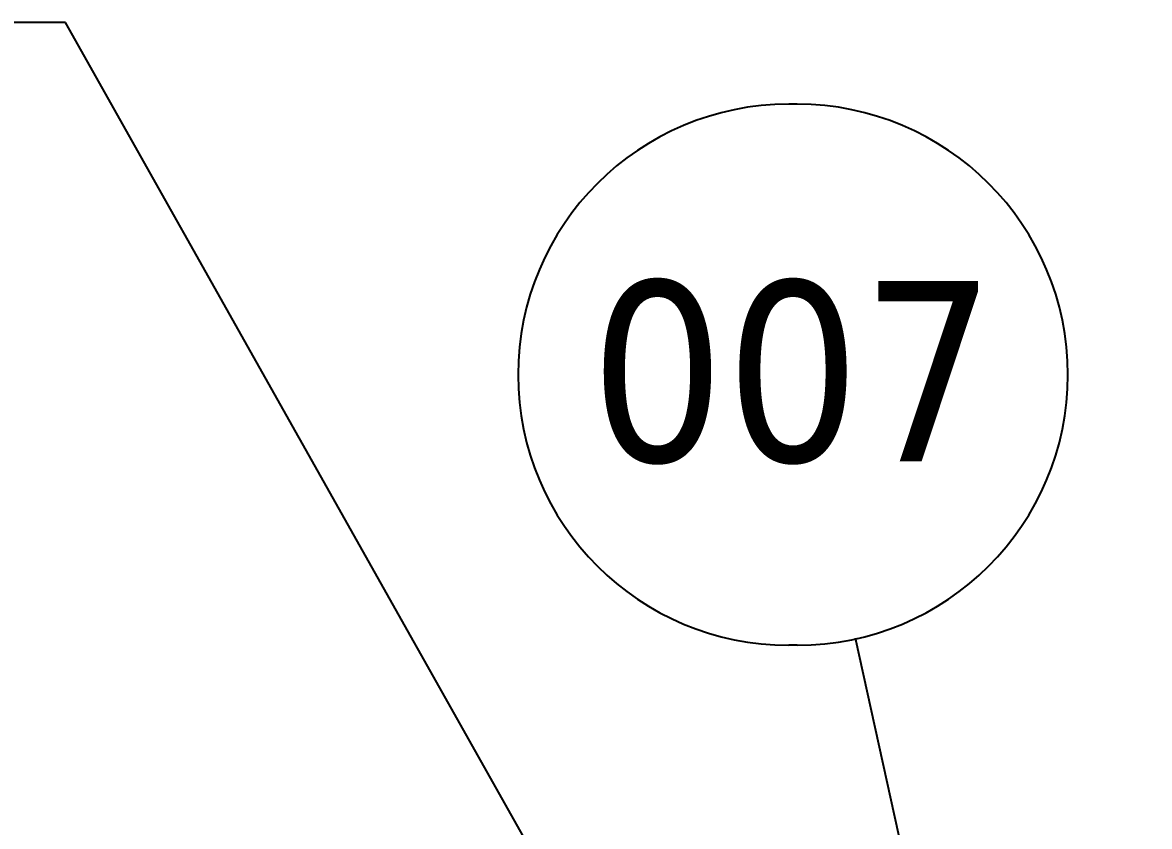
# Model space of a CAD drawing. Header units: millimetres. Extents: x -945 to 1680, y -1981 to 1188.
# Drawn here: x 974.2 to 1061.6, y 621.3 to 683.7 of the extents above; entities that cross this region are included whole.
import ezdxf

# ---------------------------------------------------------------- set-up
doc = ezdxf.new("R2010")
doc.units = ezdxf.units.MM
doc.header["$LTSCALE"] = 4
doc.layers.add('Symbol (ISO)', color=7, linetype='Continuous', lineweight=25)
doc.styles.add('Note Text (ISO)', font='tahoma.ttf')
doc.dimstyles.new('Default - Method 1b (ISO)$7', dxfattribs={"dimscale": 4, "dimtxt": 3.5, "dimasz": 2.5, "dimexe": 3.175, "dimexo": 0, "dimgap": 0.762, "dimtad": 1, "dimtoh": 1, "dimrnd": 1e-08, "dimtxsty": 'Note Text (ISO)', "dimcen": 0.09, "dimdle": 10, "dimclrd": 256, "dimclre": 256, "dimclrt": 256, "dimazin": 2, "dimtfac": 1, "dimtmove": 0, "dimatfit": 3, "dimfxl": 1, "dimtolj": 1, "dimlwd": -1, "dimlwe": -1, "dimarcsym": 0})

# ---------------------------------------------------------------- blocks, each defined once
blk = doc.blocks.new('Balloon26')
at = {"layer": 'Symbol (ISO)'}
for p, q in [((258.577, 169.331), (258.417, 169.331)), ((264.75, 136.118), (259.706, 158.969)), ((258.577, 158.831), (258.417, 158.831)), ((265.238, 136.226), (264.262, 136.01)), ((265.247, 135.81), (265.238, 136.226)), ((264.262, 136.01), (264.386, 135.728)), ((264.75, 136.118), (264.785, 135.96))]:
    blk.add_line(p, q, dxfattribs=at)
at = {"layer": 'Symbol (ISO)', "flags": 128}
blk.add_lwpolyline([(264.262, 136.01), (265.289, 133.677), (265.238, 136.226), (264.262, 136.01)], dxfattribs=at)
at = {"layer": 'Symbol (ISO)'}
for centre, start, end in [((258.417, 164.081), 90, 270), ((258.577, 164.081), 270, 90)]:
    blk.add_arc(centre, 5.25, start, end, dxfattribs=at)
blk.add_solid([(264.262, 136.01), (265.289, 133.677), (265.238, 136.226), (264.262, 136.01)], dxfattribs=at)
at = {"layer": 'Symbol (ISO)', "insert": (258.497, 164.118), "char_height": 3.5, "attachment_point": 5, "style": 'Note Text (ISO)'}
blk.add_mtext('007', dxfattribs=at)

msp = doc.modelspace()

# ---------------------------------------------------------------- block references
at = {"layer": 'Symbol (ISO)', "xscale": 4, "yscale": 4, "zscale": 4}
msp.add_blockref('Balloon26', (0, 0), dxfattribs=at)

# ---------------------------------------------------------------- leaders
at = {"layer": 'Symbol (ISO)', "annotation_type": 0, "has_hookline": 1, "hookline_direction": 1, "text_width": 194.308}
msp.add_leader([(1061.634, 534.184), (977.558, 683.662), (967.558, 683.662)], dimstyle='Default - Method 1b (ISO)$7', override={"dimtad": 0}, dxfattribs=at)

doc.saveas('drawing.dxf')
